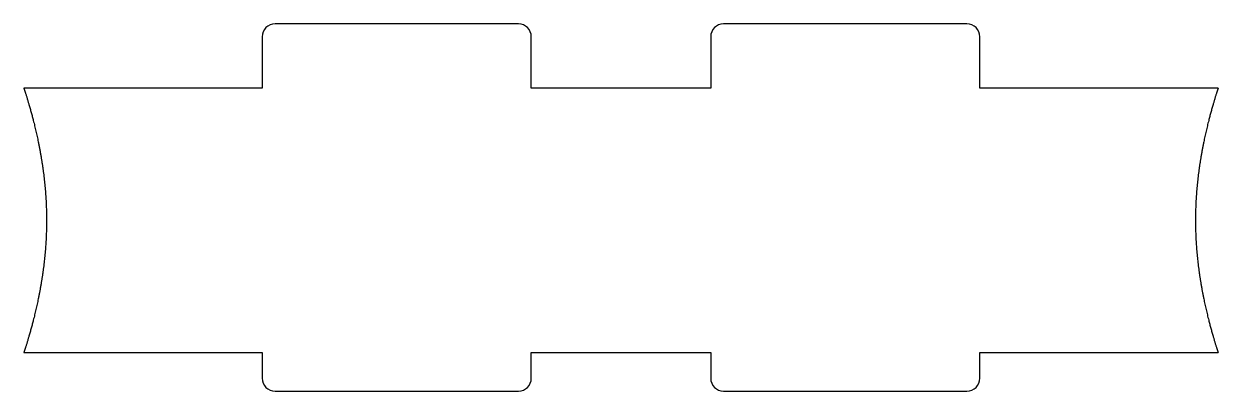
# Model space of a CAD drawing. Header units: millimetres. Extents: x -79 to 79, y -5 to 44.
import ezdxf

# ---------------------------------------------------------------- set-up
doc = ezdxf.new("R2010")
doc.units = ezdxf.units.MM
doc.layers.get('0').update_dxf_attribs({"linetype": 'CONTINUOUS'})

msp = doc.modelspace()

# ---------------------------------------------------------------- linework, layer by layer
for p, q in [((-13.57, 43.5), (-45.77, 43.5)), ((45.77, 43.5), (13.57, 43.5)), ((-47.47, 41.8), (-47.47, 35)), ((-11.87, 35), (-11.87, 41.8)), ((11.87, 41.8), (11.87, 35)), ((47.47, 35), (47.47, 41.8)), ((-47.47, 35), (-79, 35)), ((11.87, 35), (-11.87, 35)), ((79, 35), (47.47, 35)), ((-79, 0), (-47.47, 0)), ((-47.47, 0), (-47.47, -3.4)), ((-11.87, -3.4), (-11.87, 0)), ((-11.87, 0), (11.87, 0)), ((11.87, 0), (11.87, -3.4)), ((47.47, -3.4), (47.47, 0)), ((47.47, 0), (79, 0)), ((-45.77, -5.1), (-13.57, -5.1)), ((13.57, -5.1), (45.77, -5.1))]:
    msp.add_line(p, q)
for centre, start, end in [((-45.77, 41.8), 90, 180), ((-13.57, 41.8), 0, 90), ((13.57, 41.8), 90, 180), ((45.77, 41.8), 0, 90), ((-45.77, -3.4), 180, 270), ((-13.57, -3.4), 270, 360), ((13.57, -3.4), 180, 270), ((45.77, -3.4), -90, 0)]:
    msp.add_arc(centre, 1.7, start, end)
for points in [[(-79, 35), (-78.77, 34.3), (-78.34, 32.9), (-77.74, 30.8), (-77.07, 28), (-76.45, 24.5), (-76.07, 21), (-75.93, 17.5), (-76.07, 14), (-76.45, 10.5), (-77.07, 7), (-77.74, 4.2), (-78.34, 2.1), (-78.77, 0.7), (-79, 0)], [(79, 35), (78.77, 34.3), (78.34, 32.9), (77.74, 30.8), (77.07, 28), (76.45, 24.5), (76.07, 21), (75.93, 17.5), (76.07, 14), (76.45, 10.5), (77.07, 7), (77.74, 4.2), (78.34, 2.1), (78.77, 0.7), (79, 0)]]:
    msp.add_open_spline(points, degree=5)

doc.saveas('drawing.dxf')
